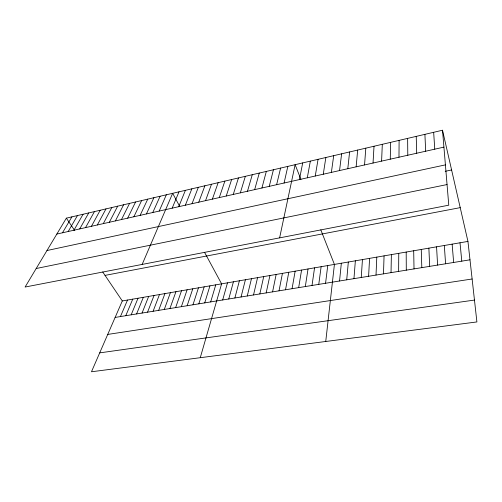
<?xml version="1.0" encoding="UTF-8"?>
<svg xmlns="http://www.w3.org/2000/svg" width="502" height="502" viewBox="0 0 502 502"><rect width="100%" height="100%" fill="white"/><g stroke="black" fill="none" stroke-linecap="round" stroke-linejoin="round"><path stroke-width="0.75" d="M398.977 157.214L399.109 140.378M398.632 271.4L398.757 253.328M391.033 272.636L391.378 254.602M390.249 159.178L390.669 142.348M383.49 273.86L384.061 255.863M381.595 161.117L382.311 144.306M376.017 275.071L376.795 257.112M368.6 276.276L369.591 258.354M373.03 163.043L374.021 146.239M361.245 277.468L362.45 259.584M364.546 164.951L365.807 148.159M353.954 278.654L355.36 260.802M356.138 166.84L357.675 150.06M346.719 279.827L348.325 262.019M339.54 280.994L341.347 263.217M347.804 168.71L349.605 151.949M325.742 341.486L334.42 264.41L320.797 229.828M325.566 283.266L327.75 265.558M339.553 170.561L341.617 153.813M318.764 284.37L321.129 266.7M331.376 172.399L333.698 155.67M312.012 285.462L314.559 267.83M323.275 174.219L325.848 157.502M305.316 286.554L308.04 268.953M298.671 287.633L301.57 270.07M315.25 176.02L318.067 159.322M292.07 288.7L295.145 271.174M307.293 177.808L310.349 161.123M285.525 289.767L288.769 272.272M279.03 290.821L282.438 273.364M299.412 179.578L302.706 162.912M272.58 291.869L276.15 274.443M279.614 237.866L295.126 164.681L300.943 179.44M266.179 292.904L269.913 275.516M259.829 293.94L263.719 276.583M284.082 183.023L287.834 166.388M253.523 294.963L257.57 277.644M276.633 184.692L280.605 168.076M247.266 295.979L251.471 278.698M241.054 296.989L245.409 279.739M269.248 186.355L273.433 169.758M234.886 297.987L239.391 280.775M261.925 187.999L266.324 171.414M228.768 298.985L233.417 281.804M254.671 189.63L259.27 173.064M222.687 299.97L227.488 282.827M200.26 357.706L221.602 283.837L204.54 252.299M247.473 191.243L252.28 174.702M210.671 301.922L215.753 284.847M240.332 192.85L245.34 176.321M204.722 302.888L209.943 285.845M198.823 303.842L204.182 286.837M233.261 194.437L238.463 177.928M192.963 304.796L198.453 287.828M226.239 196.012L231.642 179.528M187.139 305.743L192.768 288.807M219.286 197.575L224.871 181.109M181.366 306.678L187.12 289.779M175.631 307.607L181.517 290.74M212.384 199.125L218.157 182.678M169.933 308.535L175.945 291.7M205.544 200.662L211.499 184.234M164.279 309.452L170.416 292.653M198.754 202.187L204.891 185.778M158.663 310.361L164.926 293.601M153.091 311.271L159.473 294.542M192.028 203.699L198.34 187.309M147.55 312.169L154.051 295.471M185.351 205.199L191.839 188.827M142.053 313.06L148.674 296.4M136.594 313.951L143.327 297.322M178.731 206.686L185.389 190.34M131.173 314.829L138.019 298.232M172.167 208.161L178.994 191.833M125.782 315.702L132.748 299.142M120.436 316.574L127.508 300.045M142.154 264.422L172.644 193.314L179.641 206.253M467.946 241.418L122.306 300.943L91.471 371.769L476.9 321.939L467.946 241.418L442.513 130.231L66.358 218.163L25.1 287.037L448.775 205.186L442.513 130.231M159.19 211.072L166.344 194.789M152.784 212.509L160.094 196.251M146.427 213.94L153.894 197.7M140.121 215.358L147.745 199.137M133.865 216.764L141.639 200.568M127.659 218.157L135.584 201.98M121.497 219.537L129.566 203.385M115.391 220.911L123.605 204.778M109.329 222.273L117.681 206.165M103.312 223.622L111.808 207.539M97.344 224.965L105.978 208.901M91.427 226.295L100.187 210.256M85.547 227.613L94.445 211.599M79.718 228.925L88.741 212.93M73.932 230.223L83.081 214.254M68.19 231.51L77.465 215.565M62.486 232.79L71.893 216.87M56.833 234.064L443.925 147.117M46.968 250.536L445.406 164.876M445.205 171.314L451.599 169.958M36.194 268.514L447.05 184.56M105.031 275.385L460.221 207.64M115.121 317.433L469.991 259.816M107.729 334.426L472.125 278.993M99.697 352.881L474.472 300.07M66.358 218.163L74.716 230.537M102.728 271.971L122.306 300.943M460.001 242.786L461.79 261.147M452.126 244.141L453.657 262.464M444.314 245.484L445.594 263.776M433.665 132.296L434.757 149.176M436.564 246.821L437.6 265.075M424.905 134.348L425.683 151.215M428.877 248.145L429.674 266.361M421.253 249.456L421.818 267.635M416.227 136.375L416.698 153.235M413.692 250.762L414.024 268.903M407.63 138.383L407.793 155.237M406.193 252.048L406.294 270.158"/></g></svg>
